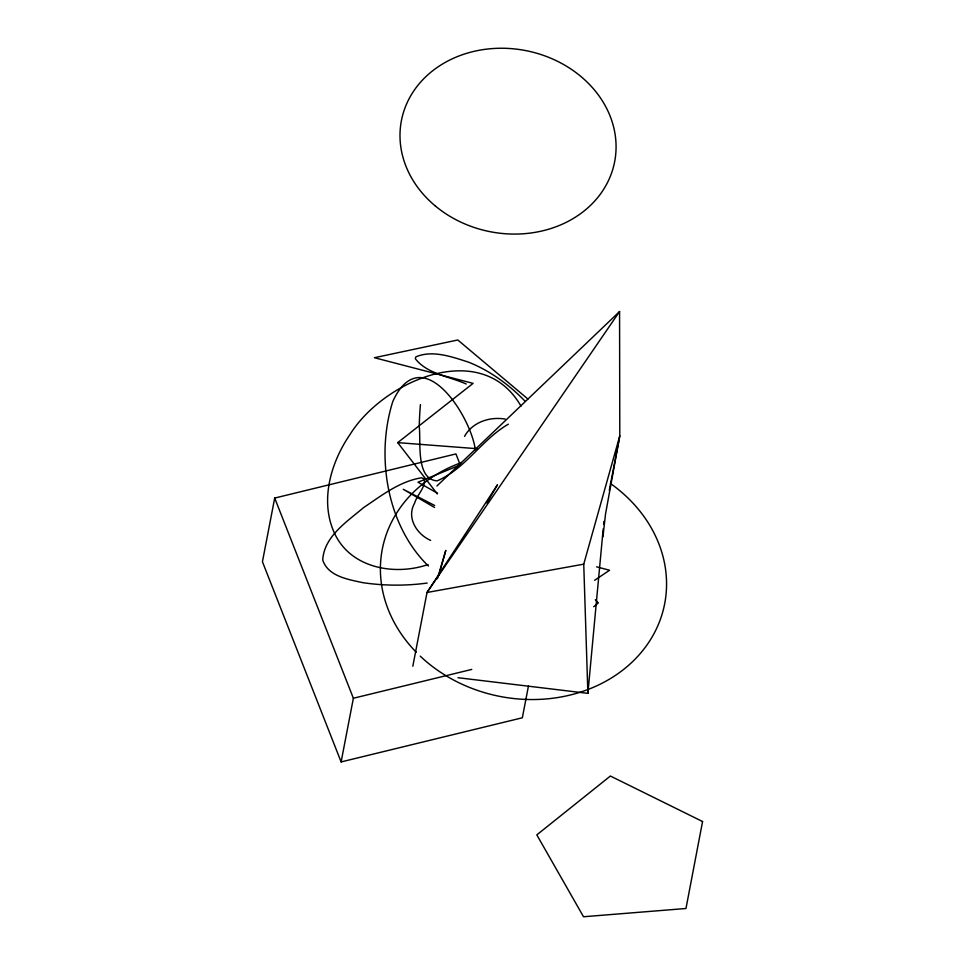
<?xml version="1.0" encoding="UTF-8"?>
<svg xmlns="http://www.w3.org/2000/svg" width="965" height="965" viewBox="0 0 965 965"><rect width="100%" height="100%" fill="white"/><g stroke="black" fill="none" stroke-linecap="round" stroke-linejoin="round"><path stroke-width="1.45" d="M420.438 404.612L420.028 409.594A421.44 358.172 10.9 0 0 419.268 426.687C421.03 441.572 415.517 479.328 437.109 480.86C465.504 468.845 481.849 439.437 508.338 424.19M457.977 677.707L587.878 693.352L603.197 528.904M603.62 524.417L603.897 521.426M602.932 536.914L605.55 513.911L619.795 435.806L619.566 311.538L436.904 485.986M460.329 465.118L455.926 453.924L274.699 498.061L262.432 561.739L341.115 761.928L522.342 717.779L528.47 685.946M341.115 761.928L353.371 698.25L274.699 498.061M412.827 666.236L427.025 592.486L497.47 484.804L486.855 503.03M609.289 490.377L619.795 435.806L583.741 564.163L587.878 693.352M438.906 575.031L445.806 550.388L437.398 578.674M619.566 311.538L427.025 592.486L583.741 564.163M593.692 606.72L598.348 602.92L595.321 599.723M437.314 493.947L397.713 442.633L473.079 383.37L374.384 357.713L457.796 339.982L527.891 399.015M594.645 580.279L609.578 570.243L596.575 566.829M459.256 465.359L417.99 482.211L437.591 493.272M428.038 564.549C395.988 575.598 353.685 568.831 336.303 536.83C318.74 503.935 330.006 463.586 350.03 434.479C382.852 381.44 481.354 337.243 520.991 406.12M353.371 698.25L471.764 669.421M427.145 583.053C405.843 585.96 384.118 585.803 362.852 582.679C348.196 579.434 328.136 576.455 322.72 560.062C324.035 536.371 347.135 521.643 363.564 507.614C381.489 495.612 399.812 481.197 421.633 477.784L424.479 478.954C425.469 487.952 416.964 494.876 414.564 503.248C406.289 517.698 416.675 534.272 430.667 540.412M397.713 442.633L476.939 448.689M466.24 384.01C449.461 376.471 426.988 373.925 415.276 358.666L415.867 356.857C432.537 349.728 452.163 356.905 468.58 362.165C487.808 369.86 505.129 381.851 520.026 396.157A181.661 154.388 10.9 0 1 524.755 400.885M434.684 505.491L403.225 489.291L434.588 507.481M428.412 566.045C386.7 525.491 375.542 455.637 392.852 401.344C421.391 338.968 470.631 415.071 475.347 449.799M464.539 436.385A39.276 33.377 10.9 0 1 505.165 419.051M610.459 483.501A143.797 122.217 10.9 0 1 630.121 663.944A143.797 122.217 10.9 0 1 420.209 656.128M416.253 652.244A143.797 122.217 10.9 0 1 461.475 462.573M702.568 821.529L685.97 908.499L583.523 916.75L536.817 834.882L610.387 776.029L702.568 821.529M435.408 206.052A108.587 92.29 10.9 0 0 613.619 166.318A108.587 92.29 10.9 0 0 475.057 51.121A108.587 92.29 10.9 0 0 435.408 206.052"/></g></svg>
